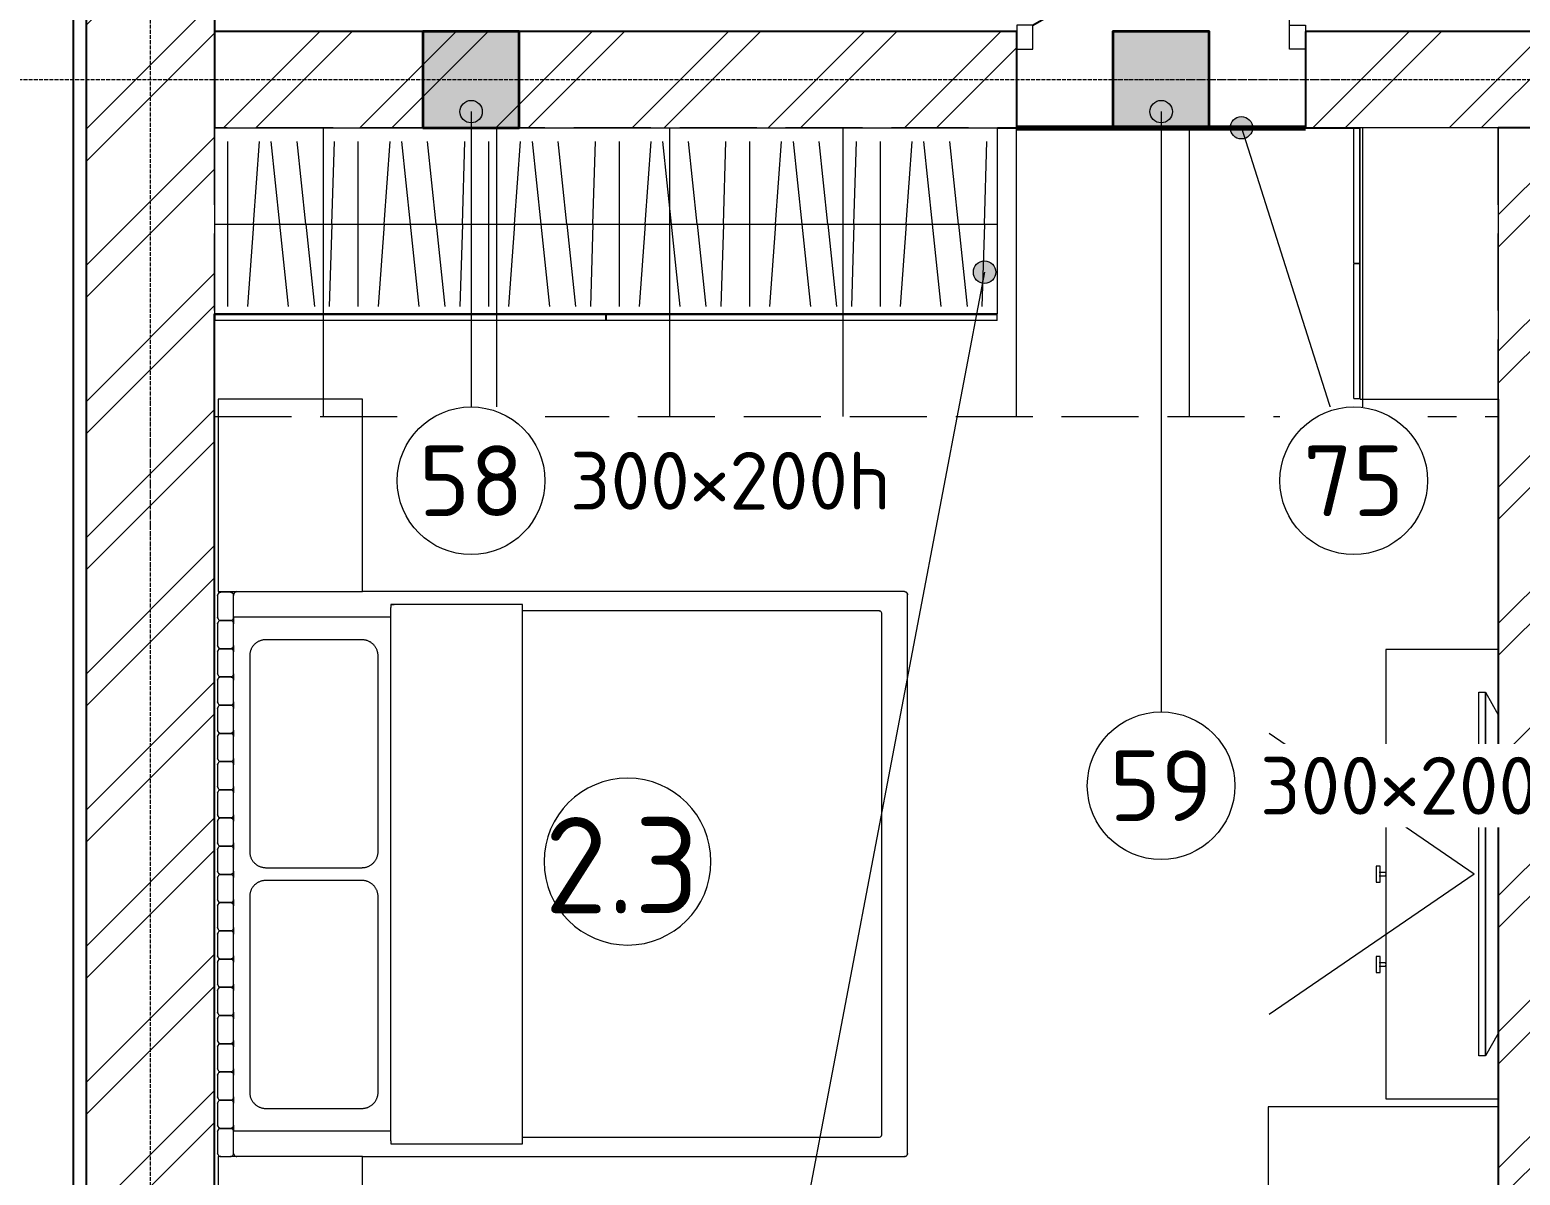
# Model space of a CAD drawing. Header units: millimetres. Extents: x -5016 to 63303, y -6019 to 98943.
# Drawn here: x -375 to 4269, y 42887 to 46455 of the extents above; entities that cross this region are included whole.
import ezdxf
from ezdxf.enums import TextEntityAlignment as Align

# ---------------------------------------------------------------- set-up
doc = ezdxf.new("R2010")
doc.units = ezdxf.units.MM
doc.linetypes.add('ОВ_ШТРИХ', pattern=[330, 240, -90])
doc.linetypes.add('Осевая 12-2-2', pattern=[16, 12, -2, 0, -2])
for name, color, linetype, lineweight in [('A-AREA-IDEN', 8, 'Continuous', 13), ('A-DETL-GENF', 9, 'Continuous', 13), ('A-DOOR', 8, 'Continuous', 13), ('A-WALL', 8, 'Continuous', 13), ('A-WALL-PATT', 8, 'Continuous', 13), ('I-FURN', 9, 'Continuous', 13), ('M-EQPM', 9, 'Continuous', 13), ('S-GRID', 8, 'Continuous', 13), ('АР_подложка', 8, 'Continuous', 13), ('ТЗ_АР', 5, 'Continuous', 35), ('ТЗ_АР_зоны', 5, 'Continuous', 13), ('ТЗ_АР_марки', 7, 'Continuous', 18)]:
    doc.layers.add(name, color=color, linetype=linetype, lineweight=lineweight)
doc.styles.add('GOST', font='isocpeur.ttf', dxfattribs={"width": 0.9})
doc.styles.add('GOST Common', font='GOST_Common.ttf', dxfattribs={"height": 300})
pattern_1 = [(45, (0, 0), (-212.132, 212.132), []), (45, (0, 100), (-212.132, 212.132), [])]

# ---------------------------------------------------------------- blocks, each defined once
blk = doc.blocks.new('INT 18 Шкаф - INT 18 Шкаф-1564907-Этаж 2 - Планировка')
at = {"layer": 'A-DETL-GENF'}
for p, q in [((-1179.3, 307), (-1179.3, -207)), ((-1098, 50), (-1079.2, 307)), ((-1043.7, 307), (-1016.7, 50)), ((-935.3, 50), (-962.3, 307)), ((-854, 50), (-846.1, 307)), ((-772.7, 307), (-772.7, -207)), ((-691.3, 50), (-672.5, 307)), ((-637, 307), (-610, 50)), ((-528.7, 50), (-555.7, 307)), ((-447.3, 50), (-439.5, 307)), ((-366, 307), (-366, -207)), ((-284.7, 50), (-265.8, 307)), ((-230.3, 307), (-203.3, 50)), ((-122, 50), (-149, 307)), ((-40.7, 50), (-32.8, 307)), ((40.7, 307), (40.7, -207)), ((122, 50), (140.8, 307)), ((176.3, 307), (203.3, 50)), ((284.7, 50), (257.7, 307)), ((366, 50), (373.9, 307)), ((447.3, 307), (447.3, -207)), ((528.7, 50), (547.5, 307)), ((583, 307), (610, 50)), ((691.3, 50), (664.3, 307)), ((772.7, 50), (780.5, 307)), ((854, 307), (854, -207)), ((935.3, 50), (954.2, 307)), ((989.7, 307), (1016.7, 50)), ((1098, 50), (1071, 307)), ((1179.3, 50), (1187.2, 307)), ((-1220, 50), (-813.3, 50)), ((-1098, 50), (-1116.8, -207)), ((-1016.7, 50), (-989.7, -207)), ((-935.3, 50), (-908.3, -207)), ((-854, 50), (-861.9, -207)), ((-813.3, 50), (-406.7, 50)), ((-691.3, 50), (-710.2, -207)), ((-610, 50), (-583, -207)), ((-528.7, 50), (-501.7, -207)), ((-447.3, 50), (-455.2, -207)), ((-406.7, 50), (0, 50)), ((-284.7, 50), (-303.5, -207)), ((-203.3, 50), (-176.3, -207)), ((-122, 50), (-95, -207)), ((-40.7, 50), (-48.5, -207)), ((0, 50), (406.7, 50)), ((122, 50), (103.2, -207)), ((203.3, 50), (230.3, -207)), ((284.7, 50), (311.7, -207)), ((366, 50), (358.1, -207)), ((406.7, 50), (813.3, 50)), ((528.7, 50), (509.8, -207)), ((610, 50), (637, -207)), ((691.3, 50), (718.3, -207)), ((772.7, 50), (764.8, -207)), ((813.3, 50), (1220, 50)), ((935.3, 50), (916.5, -207)), ((1016.7, 50), (1043.7, -207)), ((1098, 50), (1125, -207)), ((1179.3, 50), (1171.5, -207))]:
    blk.add_line(p, q, dxfattribs=at)
at = {"layer": 'I-FURN'}
for p, q in [((-1220, 350), (1220, 350)), ((-1220, 350), (-1220, -230)), ((1220, -230), (1220, 350)), ((1220, -230), (-1220, -230)), ((-1218.5, -232), (-0.8, -232)), ((-1218.5, -232), (-1218.5, -250)), ((-0.8, -250), (-0.8, -232)), ((0.8, -232), (1218.5, -232)), ((0.8, -232), (0.8, -250)), ((1218.5, -250), (1218.5, -232)), ((-0.8, -250), (-1218.5, -250)), ((1218.5, -250), (0.8, -250))]:
    blk.add_line(p, q, dxfattribs=at)
blk = doc.blocks.new('INT 18 Шкаф - INT 18 Шкаф-1564945-Этаж 2 - Планировка')
at = {"layer": 'I-FURN'}
for p, q in [((-422.5, 350), (422.5, 350)), ((-422.5, 350), (-422.5, -80)), ((422.5, -80), (422.5, 350)), ((422.5, -80), (-422.5, -80)), ((-421, -82), (-0.8, -82)), ((-421, -82), (-421, -100)), ((-0.8, -100), (-0.8, -82)), ((0.8, -82), (421, -82)), ((0.8, -82), (0.8, -100)), ((421, -100), (421, -82)), ((-0.8, -100), (-421, -100)), ((421, -100), (0.8, -100))]:
    blk.add_line(p, q, dxfattribs=at)
blk = doc.blocks.new('INT 19 Дверь межкомнатная одностворчатая - 900 х 2370 _800_ Глухое П-НАР-1569046-Этаж 2 - Планировка')
at = {"layer": 'A-DOOR', "lineweight": 25}
blk.add_line((-400, 170), (292.8, 570), dxfattribs=at)
at = {"layer": 'A-DOOR'}
for p, q in [((-400, 170), (-450, 170)), ((-450, 170), (-450, 95)), ((-400, 95), (-400, 170)), ((400, 95), (400, 170)), ((400, 170), (450, 170)), ((450, 170), (450, 95)), ((-450, 95), (-400, 95)), ((450, 95), (400, 95))]:
    blk.add_line(p, q, dxfattribs=at)
blk.add_arc((-400, 170), 800, 360, 30, dxfattribs=at)
blk = doc.blocks.new('INT 18 Шкаф-ящики - INT 18 Шкаф-ящики-V8-Этаж 2 - Планировка')
at = {"layer": 'I-FURN'}
for p, q in [((300, 350), (-300, 350)), ((-300, 350), (-300, -100)), ((300, -100), (300, 350)), ((-300, -100), (300, -100))]:
    blk.add_line(p, q, dxfattribs=at)
blk = doc.blocks.new('INT 18 Шкаф-ящики - INT 18 Шкаф-ящики-1564344-Этаж 2 - Планировка')
at = {"layer": 'I-FURN'}
for p, q in [((300, 100), (-300, 100)), ((-300, 100), (-300, -312)), ((300, -350), (300, 100)), ((-300, -342), (-300, -350)), ((-300, -350), (300, -350))]:
    blk.add_line(p, q, dxfattribs=at)
blk = doc.blocks.new('INT Мягкая стеновая панель - INT Мягкая стеновая панель-1565654-Этаж 2 - Планировка')
at = {"layer": 'I-FURN'}
for p, q in [((-879, 340), (-879, 310)), ((-801.1, 350), (-869, 350)), ((-791.1, 340), (-791.1, 310)), ((-791.1, 310), (-791.1, 340)), ((-713.2, 350), (-781.1, 350)), ((-703.2, 340), (-703.2, 310)), ((-703.2, 310), (-703.2, 340)), ((-625.3, 350), (-693.2, 350)), ((-615.3, 340), (-615.3, 310)), ((-615.3, 310), (-615.3, 340)), ((-537.4, 350), (-605.3, 350)), ((-527.4, 340), (-527.4, 310)), ((-527.4, 310), (-527.4, 340)), ((-449.5, 350), (-517.4, 350)), ((-439.5, 340), (-439.5, 310)), ((-439.5, 310), (-439.5, 340)), ((-361.6, 350), (-429.5, 350)), ((-351.6, 340), (-351.6, 310)), ((-351.6, 310), (-351.6, 340)), ((-273.7, 350), (-341.6, 350)), ((-263.7, 340), (-263.7, 310)), ((-263.7, 310), (-263.7, 340)), ((-185.8, 350), (-253.7, 350)), ((-175.8, 340), (-175.8, 310)), ((-175.8, 310), (-175.8, 340)), ((-97.9, 350), (-165.8, 350)), ((-87.9, 340), (-87.9, 310)), ((-87.9, 310), (-87.9, 340)), ((-10, 350), (-77.9, 350)), ((0, 340), (0, 310)), ((0, 310), (0, 340)), ((77.9, 350), (10, 350)), ((87.9, 340), (87.9, 310)), ((87.9, 310), (87.9, 340)), ((165.8, 350), (97.9, 350)), ((175.8, 340), (175.8, 310)), ((175.8, 310), (175.8, 340)), ((253.7, 350), (185.8, 350)), ((263.7, 340), (263.7, 310)), ((263.7, 310), (263.7, 340)), ((341.6, 350), (273.7, 350)), ((351.6, 340), (351.6, 310)), ((351.6, 310), (351.6, 340)), ((429.5, 350), (361.6, 350)), ((439.5, 340), (439.5, 310)), ((439.5, 310), (439.5, 340)), ((517.4, 350), (449.5, 350)), ((527.4, 340), (527.4, 310)), ((527.4, 310), (527.4, 340)), ((605.3, 350), (537.4, 350)), ((615.3, 340), (615.3, 310)), ((615.3, 310), (615.3, 340)), ((693.2, 350), (625.3, 350)), ((703.2, 340), (703.2, 310)), ((703.2, 310), (703.2, 340)), ((781.1, 350), (713.2, 350)), ((791.1, 310), (791.1, 340)), ((791.1, 340), (791.1, 310)), ((869, 350), (801.1, 350)), ((879, 310), (879, 340)), ((-869, 300), (-801.1, 300)), ((-781.1, 300), (-713.2, 300)), ((-693.2, 300), (-625.3, 300)), ((-605.3, 300), (-537.4, 300)), ((-517.4, 300), (-449.5, 300)), ((-429.5, 300), (-361.6, 300)), ((-341.6, 300), (-273.7, 300)), ((-253.7, 300), (-185.8, 300)), ((-165.8, 300), (-97.9, 300)), ((-77.9, 300), (-10, 300)), ((10, 300), (77.9, 300)), ((97.9, 300), (165.8, 300)), ((185.8, 300), (253.7, 300)), ((273.7, 300), (341.6, 300)), ((361.6, 300), (429.5, 300)), ((449.5, 300), (517.4, 300)), ((537.4, 300), (605.3, 300)), ((625.3, 300), (693.2, 300)), ((713.2, 300), (781.1, 300)), ((801.1, 300), (869, 300))]:
    blk.add_line(p, q, dxfattribs=at)
at = {"layer": 'I-FURN', "flags": 128}
for points in [[(-869, 350), (-871.6, 349.7), (-874, 348.7), (-876.1, 347.1), (-877.7, 345), (-878.7, 342.6), (-879, 340)], [(-879, 340), (-878.7, 342.6), (-877.7, 345)], [(-874, 348.7), (-871.6, 349.7), (-869, 350)], [(-791.1, 340), (-791.4, 342.6), (-792.4, 345), (-794, 347.1), (-796.1, 348.7), (-798.5, 349.7), (-801.1, 350)], [(-801.1, 350), (-798.5, 349.7), (-796.1, 348.7)], [(-792.4, 345), (-791.4, 342.6), (-791.1, 340)], [(-781.1, 350), (-783.7, 349.7), (-786.1, 348.7), (-788.2, 347.1), (-789.8, 345), (-790.8, 342.6), (-791.1, 340)], [(-791.1, 340), (-790.8, 342.6), (-789.8, 345)], [(-786.1, 348.7), (-783.7, 349.7), (-781.1, 350)], [(-703.2, 340), (-703.5, 342.6), (-704.5, 345), (-706.1, 347.1), (-708.2, 348.7), (-710.6, 349.7), (-713.2, 350)], [(-713.2, 350), (-710.6, 349.7), (-708.2, 348.7)], [(-704.5, 345), (-703.5, 342.6), (-703.2, 340)], [(-693.2, 350), (-695.8, 349.7), (-698.2, 348.7), (-700.3, 347.1), (-701.9, 345), (-702.9, 342.6), (-703.2, 340)], [(-703.2, 340), (-702.9, 342.6), (-701.9, 345)], [(-698.2, 348.7), (-695.8, 349.7), (-693.2, 350)], [(-615.3, 340), (-615.6, 342.6), (-616.6, 345), (-618.2, 347.1), (-620.3, 348.7), (-622.7, 349.7), (-625.3, 350)], [(-625.3, 350), (-622.7, 349.7), (-620.3, 348.7)], [(-616.6, 345), (-615.6, 342.6), (-615.3, 340)], [(-605.3, 350), (-607.9, 349.7), (-610.3, 348.7), (-612.4, 347.1), (-614, 345), (-615, 342.6), (-615.3, 340)], [(-615.3, 340), (-615, 342.6), (-614, 345)], [(-610.3, 348.7), (-607.9, 349.7), (-605.3, 350)], [(-527.4, 340), (-527.7, 342.6), (-528.7, 345), (-530.3, 347.1), (-532.4, 348.7), (-534.8, 349.7), (-537.4, 350)], [(-537.4, 350), (-534.8, 349.7), (-532.4, 348.7)], [(-528.7, 345), (-527.7, 342.6), (-527.4, 340)], [(-517.4, 350), (-520, 349.7), (-522.4, 348.7), (-524.5, 347.1), (-526.1, 345), (-527.1, 342.6), (-527.4, 340)], [(-527.4, 340), (-527.1, 342.6), (-526.1, 345)], [(-522.4, 348.7), (-520, 349.7), (-517.4, 350)], [(-439.5, 340), (-439.8, 342.6), (-440.8, 345), (-442.4, 347.1), (-444.5, 348.7), (-446.9, 349.7), (-449.5, 350)], [(-449.5, 350), (-446.9, 349.7), (-444.5, 348.7)], [(-440.8, 345), (-439.8, 342.6), (-439.5, 340)], [(-429.5, 350), (-432.1, 349.7), (-434.5, 348.7), (-436.6, 347.1), (-438.2, 345), (-439.2, 342.6), (-439.5, 340)], [(-439.5, 340), (-439.2, 342.6), (-438.2, 345)], [(-434.5, 348.7), (-432.1, 349.7), (-429.5, 350)], [(-351.6, 340), (-351.9, 342.6), (-352.9, 345), (-354.5, 347.1), (-356.6, 348.7), (-359, 349.7), (-361.6, 350)], [(-361.6, 350), (-359, 349.7), (-356.6, 348.7)], [(-352.9, 345), (-351.9, 342.6), (-351.6, 340)], [(-341.6, 350), (-344.2, 349.7), (-346.6, 348.7), (-348.7, 347.1), (-350.3, 345), (-351.3, 342.6), (-351.6, 340)], [(-351.6, 340), (-351.3, 342.6), (-350.3, 345)], [(-346.6, 348.7), (-344.2, 349.7), (-341.6, 350)], [(-263.7, 340), (-264, 342.6), (-265, 345), (-266.6, 347.1), (-268.7, 348.7), (-271.1, 349.7), (-273.7, 350)], [(-273.7, 350), (-271.1, 349.7), (-268.7, 348.7)], [(-265, 345), (-264, 342.6), (-263.7, 340)], [(-253.7, 350), (-256.3, 349.7), (-258.7, 348.7), (-260.8, 347.1), (-262.4, 345), (-263.4, 342.6), (-263.7, 340)], [(-263.7, 340), (-263.4, 342.6), (-262.4, 345)], [(-258.7, 348.7), (-256.3, 349.7), (-253.7, 350)], [(-175.8, 340), (-176.1, 342.6), (-177.1, 345), (-178.7, 347.1), (-180.8, 348.7), (-183.2, 349.7), (-185.8, 350)], [(-185.8, 350), (-183.2, 349.7), (-180.8, 348.7)], [(-177.1, 345), (-176.1, 342.6), (-175.8, 340)], [(-165.8, 350), (-168.4, 349.7), (-170.8, 348.7), (-172.9, 347.1), (-174.5, 345), (-175.5, 342.6), (-175.8, 340)], [(-175.8, 340), (-175.5, 342.6), (-174.5, 345)], [(-170.8, 348.7), (-168.4, 349.7), (-165.8, 350)], [(-87.9, 340), (-88.2, 342.6), (-89.2, 345), (-90.8, 347.1), (-92.9, 348.7), (-95.3, 349.7), (-97.9, 350)], [(-97.9, 350), (-95.3, 349.7), (-92.9, 348.7)], [(-89.2, 345), (-88.2, 342.6), (-87.9, 340)], [(-77.9, 350), (-80.5, 349.7), (-82.9, 348.7), (-85, 347.1), (-86.6, 345), (-87.6, 342.6), (-87.9, 340)], [(-87.9, 340), (-87.6, 342.6), (-86.6, 345)], [(-82.9, 348.7), (-80.5, 349.7), (-77.9, 350)], [(0, 340), (-0.3, 342.6), (-1.3, 345), (-2.9, 347.1), (-5, 348.7), (-7.4, 349.7), (-10, 350)], [(-10, 350), (-7.4, 349.7), (-5, 348.7)], [(-1.3, 345), (-0.3, 342.6), (0, 340)], [(10, 350), (7.4, 349.7), (5, 348.7), (2.9, 347.1), (1.3, 345), (0.3, 342.6), (0, 340)], [(0, 340), (0.3, 342.6), (1.3, 345)], [(5, 348.7), (7.4, 349.7), (10, 350)], [(87.9, 340), (87.6, 342.6), (86.6, 345), (85, 347.1), (82.9, 348.7), (80.5, 349.7), (77.9, 350)], [(77.9, 350), (80.5, 349.7), (82.9, 348.7)], [(86.6, 345), (87.6, 342.6), (87.9, 340)], [(97.9, 350), (95.3, 349.7), (92.9, 348.7), (90.8, 347.1), (89.2, 345), (88.2, 342.6), (87.9, 340)], [(87.9, 340), (88.2, 342.6), (89.2, 345)], [(92.9, 348.7), (95.3, 349.7), (97.9, 350)], [(175.8, 340), (175.5, 342.6), (174.5, 345), (172.9, 347.1), (170.8, 348.7), (168.4, 349.7), (165.8, 350)], [(165.8, 350), (168.4, 349.7), (170.8, 348.7)], [(174.5, 345), (175.5, 342.6), (175.8, 340)], [(185.8, 350), (183.2, 349.7), (180.8, 348.7), (178.7, 347.1), (177.1, 345), (176.1, 342.6), (175.8, 340)], [(175.8, 340), (176.1, 342.6), (177.1, 345)], [(180.8, 348.7), (183.2, 349.7), (185.8, 350)], [(263.7, 340), (263.4, 342.6), (262.4, 345), (260.8, 347.1), (258.7, 348.7), (256.3, 349.7), (253.7, 350)], [(253.7, 350), (256.3, 349.7), (258.7, 348.7)], [(262.4, 345), (263.4, 342.6), (263.7, 340)], [(273.7, 350), (271.1, 349.7), (268.7, 348.7), (266.6, 347.1), (265, 345), (264, 342.6), (263.7, 340)], [(263.7, 340), (264, 342.6), (265, 345)], [(268.7, 348.7), (271.1, 349.7), (273.7, 350)], [(351.6, 340), (351.3, 342.6), (350.3, 345), (348.7, 347.1), (346.6, 348.7), (344.2, 349.7), (341.6, 350)], [(341.6, 350), (344.2, 349.7), (346.6, 348.7)], [(350.3, 345), (351.3, 342.6), (351.6, 340)], [(361.6, 350), (359, 349.7), (356.6, 348.7), (354.5, 347.1), (352.9, 345), (351.9, 342.6), (351.6, 340)], [(351.6, 340), (351.9, 342.6), (352.9, 345)], [(356.6, 348.7), (359, 349.7), (361.6, 350)], [(439.5, 340), (439.2, 342.6), (438.2, 345), (436.6, 347.1), (434.5, 348.7), (432.1, 349.7), (429.5, 350)], [(429.5, 350), (432.1, 349.7), (434.5, 348.7)], [(438.2, 345), (439.2, 342.6), (439.5, 340)], [(449.5, 350), (446.9, 349.7), (444.5, 348.7), (442.4, 347.1), (440.8, 345), (439.8, 342.6), (439.5, 340)], [(439.5, 340), (439.8, 342.6), (440.8, 345)], [(444.5, 348.7), (446.9, 349.7), (449.5, 350)], [(527.4, 340), (527.1, 342.6), (526.1, 345), (524.5, 347.1), (522.4, 348.7), (520, 349.7), (517.4, 350)], [(517.4, 350), (520, 349.7), (522.4, 348.7)], [(526.1, 345), (527.1, 342.6), (527.4, 340)], [(537.4, 350), (534.8, 349.7), (532.4, 348.7), (530.3, 347.1), (528.7, 345), (527.7, 342.6), (527.4, 340)], [(527.4, 340), (527.7, 342.6), (528.7, 345)], [(532.4, 348.7), (534.8, 349.7), (537.4, 350)], [(615.3, 340), (615, 342.6), (614, 345), (612.4, 347.1), (610.3, 348.7), (607.9, 349.7), (605.3, 350)], [(605.3, 350), (607.9, 349.7), (610.3, 348.7)], [(614, 345), (615, 342.6), (615.3, 340)], [(625.3, 350), (622.7, 349.7), (620.3, 348.7), (618.2, 347.1), (616.6, 345), (615.6, 342.6), (615.3, 340)], [(615.3, 340), (615.6, 342.6), (616.6, 345)], [(620.3, 348.7), (622.7, 349.7), (625.3, 350)], [(703.2, 340), (702.9, 342.6), (701.9, 345), (700.3, 347.1), (698.2, 348.7), (695.8, 349.7), (693.2, 350)], [(693.2, 350), (695.8, 349.7), (698.2, 348.7)], [(701.9, 345), (702.9, 342.6), (703.2, 340)], [(713.2, 350), (710.6, 349.7), (708.2, 348.7), (706.1, 347.1), (704.5, 345), (703.5, 342.6), (703.2, 340)], [(703.2, 340), (703.5, 342.6), (704.5, 345)], [(708.2, 348.7), (710.6, 349.7), (713.2, 350)], [(791.1, 340), (790.8, 342.6), (789.8, 345), (788.2, 347.1), (786.1, 348.7), (783.7, 349.7), (781.1, 350)], [(781.1, 350), (783.7, 349.7), (786.1, 348.7)], [(789.8, 345), (790.8, 342.6), (791.1, 340)], [(801.1, 350), (798.5, 349.7), (796.1, 348.7), (794, 347.1), (792.4, 345), (791.4, 342.6), (791.1, 340)], [(791.1, 340), (791.4, 342.6), (792.4, 345)], [(796.1, 348.7), (798.5, 349.7), (801.1, 350)], [(879, 340), (878.7, 342.6), (877.7, 345), (876.1, 347.1), (874, 348.7), (871.6, 349.7), (869, 350)], [(869, 350), (871.6, 349.7), (874, 348.7)], [(877.7, 345), (878.7, 342.6), (879, 340)], [(-879, 310), (-878.7, 307.4), (-877.7, 305), (-876.1, 302.9), (-874, 301.3), (-871.6, 300.3), (-869, 300)], [(-877.7, 305), (-878.7, 307.4), (-879, 310)], [(-869, 300), (-871.6, 300.3), (-874, 301.3)], [(-801.1, 300), (-798.5, 300.3), (-796.1, 301.3), (-794, 302.9), (-792.4, 305), (-791.4, 307.4), (-791.1, 310)], [(-796.1, 301.3), (-798.5, 300.3), (-801.1, 300)], [(-791.1, 310), (-791.4, 307.4), (-792.4, 305)], [(-791.1, 310), (-790.8, 307.4), (-789.8, 305), (-788.2, 302.9), (-786.1, 301.3), (-783.7, 300.3), (-781.1, 300)], [(-789.8, 305), (-790.8, 307.4), (-791.1, 310)], [(-781.1, 300), (-783.7, 300.3), (-786.1, 301.3)], [(-713.2, 300), (-710.6, 300.3), (-708.2, 301.3), (-706.1, 302.9), (-704.5, 305), (-703.5, 307.4), (-703.2, 310)], [(-708.2, 301.3), (-710.6, 300.3), (-713.2, 300)], [(-703.2, 310), (-703.5, 307.4), (-704.5, 305)], [(-703.2, 310), (-702.9, 307.4), (-701.9, 305), (-700.3, 302.9), (-698.2, 301.3), (-695.8, 300.3), (-693.2, 300)], [(-701.9, 305), (-702.9, 307.4), (-703.2, 310)], [(-693.2, 300), (-695.8, 300.3), (-698.2, 301.3)], [(-625.3, 300), (-622.7, 300.3), (-620.3, 301.3), (-618.2, 302.9), (-616.6, 305), (-615.6, 307.4), (-615.3, 310)], [(-620.3, 301.3), (-622.7, 300.3), (-625.3, 300)], [(-615.3, 310), (-615.6, 307.4), (-616.6, 305)], [(-615.3, 310), (-615, 307.4), (-614, 305), (-612.4, 302.9), (-610.3, 301.3), (-607.9, 300.3), (-605.3, 300)], [(-614, 305), (-615, 307.4), (-615.3, 310)], [(-605.3, 300), (-607.9, 300.3), (-610.3, 301.3)], [(-537.4, 300), (-534.8, 300.3), (-532.4, 301.3), (-530.3, 302.9), (-528.7, 305), (-527.7, 307.4), (-527.4, 310)], [(-532.4, 301.3), (-534.8, 300.3), (-537.4, 300)], [(-527.4, 310), (-527.7, 307.4), (-528.7, 305)], [(-527.4, 310), (-527.1, 307.4), (-526.1, 305), (-524.5, 302.9), (-522.4, 301.3), (-520, 300.3), (-517.4, 300)], [(-526.1, 305), (-527.1, 307.4), (-527.4, 310)], [(-517.4, 300), (-520, 300.3), (-522.4, 301.3)], [(-449.5, 300), (-446.9, 300.3), (-444.5, 301.3), (-442.4, 302.9), (-440.8, 305), (-439.8, 307.4), (-439.5, 310)], [(-444.5, 301.3), (-446.9, 300.3), (-449.5, 300)], [(-439.5, 310), (-439.8, 307.4), (-440.8, 305)], [(-439.5, 310), (-439.2, 307.4), (-438.2, 305), (-436.6, 302.9), (-434.5, 301.3), (-432.1, 300.3), (-429.5, 300)], [(-438.2, 305), (-439.2, 307.4), (-439.5, 310)], [(-429.5, 300), (-432.1, 300.3), (-434.5, 301.3)], [(-361.6, 300), (-359, 300.3), (-356.6, 301.3), (-354.5, 302.9), (-352.9, 305), (-351.9, 307.4), (-351.6, 310)], [(-356.6, 301.3), (-359, 300.3), (-361.6, 300)], [(-351.6, 310), (-351.9, 307.4), (-352.9, 305)], [(-351.6, 310), (-351.3, 307.4), (-350.3, 305), (-348.7, 302.9), (-346.6, 301.3), (-344.2, 300.3), (-341.6, 300)], [(-350.3, 305), (-351.3, 307.4), (-351.6, 310)], [(-341.6, 300), (-344.2, 300.3), (-346.6, 301.3)], [(-273.7, 300), (-271.1, 300.3), (-268.7, 301.3), (-266.6, 302.9), (-265, 305), (-264, 307.4), (-263.7, 310)], [(-268.7, 301.3), (-271.1, 300.3), (-273.7, 300)], [(-263.7, 310), (-264, 307.4), (-265, 305)], [(-263.7, 310), (-263.4, 307.4), (-262.4, 305), (-260.8, 302.9), (-258.7, 301.3), (-256.3, 300.3), (-253.7, 300)], [(-262.4, 305), (-263.4, 307.4), (-263.7, 310)], [(-253.7, 300), (-256.3, 300.3), (-258.7, 301.3)], [(-185.8, 300), (-183.2, 300.3), (-180.8, 301.3), (-178.7, 302.9), (-177.1, 305), (-176.1, 307.4), (-175.8, 310)], [(-180.8, 301.3), (-183.2, 300.3), (-185.8, 300)], [(-175.8, 310), (-176.1, 307.4), (-177.1, 305)], [(-175.8, 310), (-175.5, 307.4), (-174.5, 305), (-172.9, 302.9), (-170.8, 301.3), (-168.4, 300.3), (-165.8, 300)], [(-174.5, 305), (-175.5, 307.4), (-175.8, 310)], [(-165.8, 300), (-168.4, 300.3), (-170.8, 301.3)], [(-97.9, 300), (-95.3, 300.3), (-92.9, 301.3), (-90.8, 302.9), (-89.2, 305), (-88.2, 307.4), (-87.9, 310)], [(-92.9, 301.3), (-95.3, 300.3), (-97.9, 300)], [(-87.9, 310), (-88.2, 307.4), (-89.2, 305)], [(-87.9, 310), (-87.6, 307.4), (-86.6, 305), (-85, 302.9), (-82.9, 301.3), (-80.5, 300.3), (-77.9, 300)], [(-86.6, 305), (-87.6, 307.4), (-87.9, 310)], [(-77.9, 300), (-80.5, 300.3), (-82.9, 301.3)], [(-10, 300), (-7.4, 300.3), (-5, 301.3), (-2.9, 302.9), (-1.3, 305), (-0.3, 307.4), (0, 310)], [(-5, 301.3), (-7.4, 300.3), (-10, 300)], [(0, 310), (-0.3, 307.4), (-1.3, 305)], [(0, 310), (0.3, 307.4), (1.3, 305), (2.9, 302.9), (5, 301.3), (7.4, 300.3), (10, 300)], [(1.3, 305), (0.3, 307.4), (0, 310)], [(10, 300), (7.4, 300.3), (5, 301.3)], [(77.9, 300), (80.5, 300.3), (82.9, 301.3), (85, 302.9), (86.6, 305), (87.6, 307.4), (87.9, 310)], [(82.9, 301.3), (80.5, 300.3), (77.9, 300)], [(87.9, 310), (87.6, 307.4), (86.6, 305)], [(87.9, 310), (88.2, 307.4), (89.2, 305), (90.8, 302.9), (92.9, 301.3), (95.3, 300.3), (97.9, 300)], [(89.2, 305), (88.2, 307.4), (87.9, 310)], [(97.9, 300), (95.3, 300.3), (92.9, 301.3)], [(165.8, 300), (168.4, 300.3), (170.8, 301.3), (172.9, 302.9), (174.5, 305), (175.5, 307.4), (175.8, 310)], [(170.8, 301.3), (168.4, 300.3), (165.8, 300)], [(175.8, 310), (175.5, 307.4), (174.5, 305)], [(175.8, 310), (176.1, 307.4), (177.1, 305), (178.7, 302.9), (180.8, 301.3), (183.2, 300.3), (185.8, 300)], [(177.1, 305), (176.1, 307.4), (175.8, 310)], [(185.8, 300), (183.2, 300.3), (180.8, 301.3)], [(253.7, 300), (256.3, 300.3), (258.7, 301.3), (260.8, 302.9), (262.4, 305), (263.4, 307.4), (263.7, 310)], [(258.7, 301.3), (256.3, 300.3), (253.7, 300)], [(263.7, 310), (263.4, 307.4), (262.4, 305)], [(263.7, 310), (264, 307.4), (265, 305), (266.6, 302.9), (268.7, 301.3), (271.1, 300.3), (273.7, 300)], [(265, 305), (264, 307.4), (263.7, 310)], [(273.7, 300), (271.1, 300.3), (268.7, 301.3)], [(341.6, 300), (344.2, 300.3), (346.6, 301.3), (348.7, 302.9), (350.3, 305), (351.3, 307.4), (351.6, 310)], [(346.6, 301.3), (344.2, 300.3), (341.6, 300)], [(351.6, 310), (351.3, 307.4), (350.3, 305)], [(351.6, 310), (351.9, 307.4), (352.9, 305), (354.5, 302.9), (356.6, 301.3), (359, 300.3), (361.6, 300)], [(352.9, 305), (351.9, 307.4), (351.6, 310)], [(361.6, 300), (359, 300.3), (356.6, 301.3)], [(429.5, 300), (432.1, 300.3), (434.5, 301.3), (436.6, 302.9), (438.2, 305), (439.2, 307.4), (439.5, 310)], [(434.5, 301.3), (432.1, 300.3), (429.5, 300)], [(439.5, 310), (439.2, 307.4), (438.2, 305)], [(439.5, 310), (439.8, 307.4), (440.8, 305), (442.4, 302.9), (444.5, 301.3), (446.9, 300.3), (449.5, 300)], [(440.8, 305), (439.8, 307.4), (439.5, 310)], [(449.5, 300), (446.9, 300.3), (444.5, 301.3)], [(517.4, 300), (520, 300.3), (522.4, 301.3), (524.5, 302.9), (526.1, 305), (527.1, 307.4), (527.4, 310)], [(522.4, 301.3), (520, 300.3), (517.4, 300)], [(527.4, 310), (527.1, 307.4), (526.1, 305)], [(527.4, 310), (527.7, 307.4), (528.7, 305), (530.3, 302.9), (532.4, 301.3), (534.8, 300.3), (537.4, 300)], [(528.7, 305), (527.7, 307.4), (527.4, 310)], [(537.4, 300), (534.8, 300.3), (532.4, 301.3)], [(605.3, 300), (607.9, 300.3), (610.3, 301.3), (612.4, 302.9), (614, 305), (615, 307.4), (615.3, 310)], [(610.3, 301.3), (607.9, 300.3), (605.3, 300)], [(615.3, 310), (615, 307.4), (614, 305)], [(615.3, 310), (615.6, 307.4), (616.6, 305), (618.2, 302.9), (620.3, 301.3), (622.7, 300.3), (625.3, 300)], [(616.6, 305), (615.6, 307.4), (615.3, 310)], [(625.3, 300), (622.7, 300.3), (620.3, 301.3)], [(693.2, 300), (695.8, 300.3), (698.2, 301.3), (700.3, 302.9), (701.9, 305), (702.9, 307.4), (703.2, 310)], [(698.2, 301.3), (695.8, 300.3), (693.2, 300)], [(703.2, 310), (702.9, 307.4), (701.9, 305)], [(703.2, 310), (703.5, 307.4), (704.5, 305), (706.1, 302.9), (708.2, 301.3), (710.6, 300.3), (713.2, 300)], [(704.5, 305), (703.5, 307.4), (703.2, 310)], [(713.2, 300), (710.6, 300.3), (708.2, 301.3)], [(781.1, 300), (783.7, 300.3), (786.1, 301.3), (788.2, 302.9), (789.8, 305), (790.8, 307.4), (791.1, 310)], [(786.1, 301.3), (783.7, 300.3), (781.1, 300)], [(791.1, 310), (790.8, 307.4), (789.8, 305)], [(791.1, 310), (791.4, 307.4), (792.4, 305), (794, 302.9), (796.1, 301.3), (798.5, 300.3), (801.1, 300)], [(792.4, 305), (791.4, 307.4), (791.1, 310)], [(801.1, 300), (798.5, 300.3), (796.1, 301.3)], [(869, 300), (871.6, 300.3), (874, 301.3), (876.1, 302.9), (877.7, 305), (878.7, 307.4), (879, 310)], [(874, 301.3), (871.6, 300.3), (869, 300)], [(879, 310), (878.7, 307.4), (877.7, 305)]]:
    blk.add_lwpolyline(points, dxfattribs=at)
blk = doc.blocks.new('INT 15 Тумба - INT 15 Тумба-1565744-Этаж 2 - Планировка')
at = {"layer": 'I-FURN'}
for p, q in [((-700, 200), (-700, -150)), ((700, -150), (700, 200)), ((-700, -150), (700, -150)), ((-256.7, -168), (-306.7, -168)), ((-306.7, -168), (-306.7, -180)), ((-306.7, -180), (-256.7, -180)), ((-286.7, -150), (-286.7, -171)), ((-284.2, -150), (-286.7, -150)), ((-286.5, -150), (-286.7, -150)), ((-276.7, -150), (-279.2, -150)), ((-276.7, -150), (-276.8, -150)), ((-276.7, -171), (-276.7, -150)), ((-256.7, -180), (-256.7, -168)), ((25, -168), (-25, -168)), ((-25, -168), (-25, -180)), ((-25, -180), (25, -180)), ((-5, -150), (-5, -171)), ((-2.5, -150), (-5, -150)), ((-4.8, -150), (-5, -150)), ((5, -150), (2.5, -150)), ((5, -150), (4.8, -150)), ((5, -171), (5, -150)), ((25, -180), (25, -168)), ((306.7, -168), (256.7, -168)), ((256.7, -168), (256.7, -180)), ((256.7, -180), (306.7, -180)), ((276.7, -150), (276.7, -171)), ((279.2, -150), (276.7, -150)), ((276.8, -150), (276.7, -150)), ((286.7, -150), (284.2, -150)), ((286.7, -150), (286.5, -150)), ((286.7, -171), (286.7, -150)), ((306.7, -180), (306.7, -168))]:
    blk.add_line(p, q, dxfattribs=at)
blk = doc.blocks.new('ТВ - Плоский экран1 - ТВ 60_ 3-1356783-Этаж 2 - Планировка')
at = {"layer": 'M-EQPM'}
for p, q in [((-570.5, 18.5), (-500.5, 58.5)), ((492.6, 58.5), (562.6, 18.5)), ((-570.5, -1.5), (-570.5, 18.5)), ((-570.5, 18.5), (562.6, 18.5)), ((562.6, 18.5), (-570.5, 18.5)), ((562.6, 18.5), (562.6, -1.5)), ((562.6, -1.5), (-570.5, -1.5)), ((-3.9, -16.5), (-441.8, -655.4)), ((-3.9, -16.5), (433.9, -655.4))]:
    blk.add_line(p, q, dxfattribs=at)
blk = doc.blocks.new('INT 18 Шкаф-ящики - INT 18 Шкаф-ящики-1566019-Этаж 2 - Планировка')
at = {"layer": 'I-FURN'}
for p, q in [((-754.8, 350), (-754.8, -366.7)), ((754.8, -366.7), (754.8, 350)), ((-754.8, -366.7), (754.8, -366.7))]:
    blk.add_line(p, q, dxfattribs=at)
blk = doc.blocks.new('INT Марка помещения - Номер помещения _ Площадь _ Имя-1615504-Этаж 2 - Планировка')
at = {"layer": 'A-AREA-IDEN'}
for start, end in [(360, 180), (180, 360)]:
    blk.add_arc((0, 0), 2.6, start, end, dxfattribs=at)
blk = doc.blocks.new('АР_plan2')
at = {"layer": 'A-WALL-PATT', "lineweight": 9}
h = blk.add_hatch(dxfattribs=at)
h.set_pattern_fill('FP_1', color=256, style=0, pattern_type=2)
h.set_pattern_definition(pattern_1)
h.paths.add_polyline_path([(1968.2, 5572.6), (2368.2, 5572.6), (2368.2, 11372.6), (1968.2, 11372.6), (1968.2, 7492.1)])
h.paths.add_polyline_path([(2368.2, 12372.6), (2368.2, 17022.6), (1968.2, 17022.6), (1968.2, 12372.6), (2210.7, 12372.6)])
h.paths.add_polyline_path([(2368.2, 18022.6), (2368.2, 18272.6), (1968.2, 18272.6), (1968.2, 18022.6), (2210.7, 18022.6)])
h = blk.add_hatch(dxfattribs=at)
h.set_pattern_fill('FP_1', color=256, style=0, pattern_type=2)
h.set_pattern_definition(pattern_1)
h.paths.add_polyline_path([(14568.2, 10822.6), (14568.2, 11122.6), (12070.2, 11122.6), (12070.2, 10822.6), (14485.7, 10822.6)])
h.paths.add_polyline_path([(10875.4, 10822.6), (11170.2, 10822.6), (11170.2, 11122.6), (8918.2, 11122.6), (8918.2, 10822.6), (10568.2, 10822.6)])
h.paths.add_polyline_path([(8018.2, 10822.6), (8018.2, 11122.6), (5768.2, 11122.6), (5768.2, 10822.6), (7987.2, 10822.6)])
h.paths.add_polyline_path([(4808.2, 10822.6), (4868.2, 10822.6), (4868.2, 11122.6), (2368.2, 11122.6), (2368.2, 10822.6), (3654.8, 10822.6)])
h = blk.add_hatch(dxfattribs=at)
h.set_pattern_fill('FP_1', color=256, style=0, pattern_type=2)
h.set_pattern_definition(pattern_1)
h.paths.add_polyline_path([(6368.2, 5972.6), (6568.2, 5972.6), (6568.2, 10822.6), (6368.2, 10822.6), (6368.2, 6431.3)])
at = {"layer": 'A-WALL', "lineweight": 25}
for p, q in [((1928.2, 11412.6), (1928.2, 5532.6)), ((1968.2, 11372.6), (1968.2, 5572.6)), ((2368.2, 11372.6), (2368.2, 10822.6)), ((4868.2, 11122.6), (2368.2, 11122.6)), ((4868.2, 10822.6), (4868.2, 11122.6)), ((8018.2, 11122.6), (5768.2, 11122.6)), ((5768.2, 11122.6), (5768.2, 10822.6)), ((4808.2, 10822.6), (4868.2, 10822.6)), ((5768.2, 10822.6), (5938.2, 10822.6)), ((8018.2, 10822.6), (6368.2, 10822.6)), ((2368.2, 6884.8), (2368.2, 10242.6)), ((6368.2, 9977.6), (6368.2, 5972.6))]:
    blk.add_line(p, q, dxfattribs=at)
at = {"layer": 'I-FURN'}
for p, q in [((2428.2, 9367.6), (2428.2, 9365.6)), ((4518.2, 9377.6), (2830.2, 9377.6)), ((2928.2, 9337.6), (2918.2, 9337.6)), ((2918.2, 9337.6), (2918.2, 9328.6)), ((2918.2, 9337.6), (2928.2, 9337.6)), ((3328.2, 9337.6), (2928.2, 9337.6)), ((3328.2, 9328.6), (3328.2, 9337.6)), ((4528.2, 7627.6), (4528.2, 9367.6)), ((2918.4, 9297.6), (2428.2, 9297.6)), ((2428.2, 9297.6), (2428.2, 9288.6)), ((2428.2, 9288.6), (2428.2, 9277.7)), ((2918.2, 7666.6), (2918.2, 9328.6)), ((3328.2, 7666.6), (3328.2, 9328.6)), ((4438.2, 9317.6), (3328.2, 9317.6)), ((4448.2, 7687.6), (4448.2, 9307.6)), ((2428.2, 9209.8), (2428.2, 9189.8)), ((2828.2, 9227.6), (2528.2, 9227.6)), ((2478.2, 9177.6), (2478.2, 8567.6)), ((2878.2, 8567.6), (2878.2, 9177.6)), ((2428.2, 9121.9), (2428.2, 9101.9)), ((2428.2, 9034), (2428.2, 9014)), ((2428.2, 8946.1), (2428.2, 8926.1)), ((2428.2, 8858.2), (2428.2, 8838.2)), ((2428.2, 8770.3), (2428.2, 8750.3)), ((2428.2, 8682.4), (2428.2, 8662.4)), ((2428.2, 8594.5), (2428.2, 8574.5)), ((2428.2, 8506.6), (2428.2, 8486.6)), ((2528.2, 8517.6), (2828.2, 8517.6)), ((2828.2, 8477.6), (2528.2, 8477.6)), ((2428.2, 8418.7), (2428.2, 8398.7)), ((2478.2, 8427.6), (2478.2, 7817.6)), ((2878.2, 7817.6), (2878.2, 8427.6)), ((2428.2, 8330.8), (2428.2, 8310.8)), ((2428.2, 8242.9), (2428.2, 8222.9)), ((2428.2, 8155), (2428.2, 8135)), ((2428.2, 8067.1), (2428.2, 8047.1)), ((2428.2, 7979.2), (2428.2, 7959.2)), ((2428.2, 7891.3), (2428.2, 7871.3)), ((2428.2, 7803.4), (2428.2, 7783.4)), ((2528.2, 7767.6), (2828.2, 7767.6)), ((2428.2, 7715.5), (2428.2, 7706.6)), ((2428.2, 7706.6), (2428.2, 7697.6)), ((2428.2, 7697.6), (2428.2, 7695.5)), ((2428.2, 7697.6), (2918.2, 7697.6)), ((2918.2, 7666.6), (2918.2, 7657.6)), ((3328.2, 7677.6), (4438.2, 7677.6)), ((3328.2, 7657.6), (3328.2, 7666.6)), ((2830.2, 7617.6), (4518.2, 7617.6)), ((2918.2, 7657.6), (2928.2, 7657.6)), ((2918.2, 7657.6), (2928.2, 7657.6)), ((2928.2, 7657.6), (3328.2, 7657.6))]:
    blk.add_line(p, q, dxfattribs=at)
at = {"layer": 'I-FURN', "flags": 128}
for points in [[(2438.2, 9377.6), (2435.6, 9377.3), (2433.2, 9376.3), (2431.1, 9374.7), (2429.5, 9372.6), (2428.5, 9370.2), (2428.2, 9367.6)], [(2428.2, 9367.6), (2428.5, 9370.2), (2429.5, 9372.6)], [(2433.2, 9376.3), (2435.6, 9377.3), (2438.2, 9377.6)], [(4528.2, 9367.6), (4527.9, 9370.2), (4526.9, 9372.6), (4525.3, 9374.7), (4523.2, 9376.3), (4520.8, 9377.3), (4518.2, 9377.6)], [(4518.2, 9377.6), (4520.8, 9377.3), (4523.2, 9376.3)], [(4526.9, 9372.6), (4527.9, 9370.2), (4528.2, 9367.6)], [(4448.2, 9307.6), (4447.9, 9310.2), (4446.9, 9312.6), (4445.3, 9314.7), (4443.2, 9316.3), (4440.8, 9317.3), (4438.2, 9317.6)], [(2528.2, 9227.6), (2526.2, 9227.6), (2524.2, 9227.5), (2522.2, 9227.3), (2520.2, 9227), (2518.3, 9226.6), (2516.3, 9226.2), (2514.4, 9225.7), (2512.5, 9225.1), (2510.6, 9224.4), (2508.7, 9223.7), (2506.9, 9222.9), (2505.1, 9222), (2503.3, 9221), (2501.6, 9220), (2500, 9218.9), (2498.3, 9217.7), (2496.8, 9216.5), (2495.2, 9215.2), (2493.7, 9213.9), (2492.3, 9212.5), (2491, 9211), (2489.7, 9209.5), (2488.4, 9207.9), (2487.2, 9206.3), (2486.1, 9204.7), (2485.1, 9203), (2484.1, 9201.2), (2483.2, 9199.4), (2482.4, 9197.6), (2481.6, 9195.8), (2480.9, 9193.9), (2480.3, 9192), (2479.8, 9190.1), (2479.3, 9188.1), (2478.9, 9186.1), (2478.6, 9184.2), (2478.4, 9182.2), (2478.3, 9180.2), (2478.2, 9178.2), (2478.2, 9177.6)], [(2878.2, 9177.6), (2878.2, 9179.6), (2878, 9181.6), (2877.8, 9183.6), (2877.6, 9185.6), (2877.2, 9187.6), (2876.8, 9189.5), (2876.2, 9191.5), (2875.7, 9193.4), (2875, 9195.3), (2874.2, 9197.1), (2873.4, 9198.9), (2872.5, 9200.7), (2871.6, 9202.5), (2870.6, 9204.2), (2869.5, 9205.9), (2868.3, 9207.5), (2867.1, 9209.1), (2865.8, 9210.6), (2864.4, 9212.1), (2863, 9213.5), (2861.6, 9214.9), (2860.1, 9216.2), (2858.5, 9217.4), (2856.9, 9218.6), (2855.2, 9219.7), (2853.5, 9220.8), (2851.8, 9221.7), (2850, 9222.6), (2848.2, 9223.5), (2846.3, 9224.2), (2844.4, 9224.9), (2842.5, 9225.5), (2840.6, 9226.1), (2838.7, 9226.5), (2836.7, 9226.9), (2834.7, 9227.2), (2832.7, 9227.4), (2830.7, 9227.6), (2828.7, 9227.6), (2828.2, 9227.6)], [(2478.2, 8567.6), (2478.2, 8565.6), (2478.4, 8563.6), (2478.6, 8561.7), (2478.8, 8559.7), (2479.2, 8557.7), (2479.6, 8555.8), (2480.1, 8553.8), (2480.7, 8551.9), (2481.4, 8550), (2482.1, 8548.2), (2483, 8546.3), (2483.8, 8544.6), (2484.8, 8542.8), (2485.8, 8541.1), (2486.9, 8539.4), (2488.1, 8537.8), (2489.3, 8536.2), (2490.6, 8534.7), (2492, 8533.2), (2493.4, 8531.8), (2494.8, 8530.4), (2496.3, 8529.1), (2497.9, 8527.9), (2499.5, 8526.7), (2501.2, 8525.6), (2502.9, 8524.5), (2504.6, 8523.5), (2506.4, 8522.6), (2508.2, 8521.8), (2510.1, 8521), (2512, 8520.4), (2513.9, 8519.7), (2515.8, 8519.2), (2517.7, 8518.8), (2519.7, 8518.4), (2521.7, 8518.1), (2523.7, 8517.8), (2525.7, 8517.7), (2527.7, 8517.6), (2528.2, 8517.6)], [(2828.2, 8517.6), (2830.2, 8517.7), (2832.2, 8517.8), (2834.2, 8518), (2836.2, 8518.3), (2838.1, 8518.6), (2840.1, 8519.1), (2842, 8519.6), (2843.9, 8520.2), (2845.8, 8520.8), (2847.7, 8521.6), (2849.5, 8522.4), (2851.3, 8523.3), (2853, 8524.3), (2854.8, 8525.3), (2856.4, 8526.4), (2858.1, 8527.5), (2859.6, 8528.8), (2861.2, 8530.1), (2862.6, 8531.4), (2864.1, 8532.8), (2865.4, 8534.3), (2866.7, 8535.8), (2868, 8537.4), (2869.2, 8539), (2870.3, 8540.6), (2871.3, 8542.3), (2872.3, 8544.1), (2873.2, 8545.9), (2874, 8547.7), (2874.8, 8549.5), (2875.5, 8551.4), (2876.1, 8553.3), (2876.6, 8555.2), (2877.1, 8557.2), (2877.5, 8559.1), (2877.8, 8561.1), (2878, 8563.1), (2878.1, 8565.1), (2878.2, 8567.1), (2878.2, 8567.6)], [(2528.2, 8477.6), (2526.2, 8477.6), (2524.2, 8477.5), (2522.2, 8477.3), (2520.2, 8477), (2518.3, 8476.6), (2516.3, 8476.2), (2514.4, 8475.7), (2512.5, 8475.1), (2510.6, 8474.4), (2508.7, 8473.7), (2506.9, 8472.9), (2505.1, 8472), (2503.3, 8471), (2501.6, 8470), (2500, 8468.9), (2498.3, 8467.7), (2496.8, 8466.5), (2495.2, 8465.2), (2493.7, 8463.9), (2492.3, 8462.5), (2491, 8461), (2489.7, 8459.5), (2488.4, 8457.9), (2487.2, 8456.3), (2486.1, 8454.7), (2485.1, 8453), (2484.1, 8451.2), (2483.2, 8449.4), (2482.4, 8447.6), (2481.6, 8445.8), (2480.9, 8443.9), (2480.3, 8442), (2479.8, 8440.1), (2479.3, 8438.1), (2478.9, 8436.1), (2478.6, 8434.2), (2478.4, 8432.2), (2478.3, 8430.2), (2478.2, 8428.2), (2478.2, 8427.6)], [(2878.2, 8427.6), (2878.2, 8429.6), (2878, 8431.6), (2877.8, 8433.6), (2877.6, 8435.6), (2877.2, 8437.6), (2876.8, 8439.5), (2876.2, 8441.5), (2875.7, 8443.4), (2875, 8445.3), (2874.2, 8447.1), (2873.4, 8448.9), (2872.5, 8450.7), (2871.6, 8452.5), (2870.6, 8454.2), (2869.5, 8455.9), (2868.3, 8457.5), (2867.1, 8459.1), (2865.8, 8460.6), (2864.4, 8462.1), (2863, 8463.5), (2861.6, 8464.9), (2860.1, 8466.2), (2858.5, 8467.4), (2856.9, 8468.6), (2855.2, 8469.7), (2853.5, 8470.8), (2851.8, 8471.7), (2850, 8472.6), (2848.2, 8473.5), (2846.3, 8474.2), (2844.4, 8474.9), (2842.5, 8475.5), (2840.6, 8476.1), (2838.7, 8476.5), (2836.7, 8476.9), (2834.7, 8477.2), (2832.7, 8477.4), (2830.7, 8477.6), (2828.7, 8477.6), (2828.2, 8477.6)], [(2478.2, 7817.6), (2478.2, 7815.6), (2478.4, 7813.6), (2478.6, 7811.7), (2478.8, 7809.7), (2479.2, 7807.7), (2479.6, 7805.8), (2480.1, 7803.8), (2480.7, 7801.9), (2481.4, 7800), (2482.1, 7798.2), (2483, 7796.3), (2483.8, 7794.6), (2484.8, 7792.8), (2485.8, 7791.1), (2486.9, 7789.4), (2488.1, 7787.8), (2489.3, 7786.2), (2490.6, 7784.7), (2492, 7783.2), (2493.4, 7781.8), (2494.8, 7780.4), (2496.3, 7779.1), (2497.9, 7777.9), (2499.5, 7776.7), (2501.2, 7775.6), (2502.9, 7774.5), (2504.6, 7773.5), (2506.4, 7772.6), (2508.2, 7771.8), (2510.1, 7771), (2512, 7770.4), (2513.9, 7769.7), (2515.8, 7769.2), (2517.7, 7768.8), (2519.7, 7768.4), (2521.7, 7768.1), (2523.7, 7767.8), (2525.7, 7767.7), (2527.7, 7767.6), (2528.2, 7767.6)], [(2828.2, 7767.6), (2830.2, 7767.7), (2832.2, 7767.8), (2834.2, 7768), (2836.2, 7768.3), (2838.1, 7768.6), (2840.1, 7769.1), (2842, 7769.6), (2843.9, 7770.2), (2845.8, 7770.8), (2847.7, 7771.6), (2849.5, 7772.4), (2851.3, 7773.3), (2853, 7774.3), (2854.8, 7775.3), (2856.4, 7776.4), (2858.1, 7777.5), (2859.6, 7778.8), (2861.2, 7780.1), (2862.6, 7781.4), (2864.1, 7782.8), (2865.4, 7784.3), (2866.7, 7785.8), (2868, 7787.4), (2869.2, 7789), (2870.3, 7790.6), (2871.3, 7792.3), (2872.3, 7794.1), (2873.2, 7795.9), (2874, 7797.7), (2874.8, 7799.5), (2875.5, 7801.4), (2876.1, 7803.3), (2876.6, 7805.2), (2877.1, 7807.2), (2877.5, 7809.1), (2877.8, 7811.1), (2878, 7813.1), (2878.1, 7815.1), (2878.2, 7817.1), (2878.2, 7817.6)], [(4438.2, 7677.6), (4440.8, 7678), (4443.2, 7679), (4445.3, 7680.6), (4446.9, 7682.6), (4447.9, 7685.1), (4448.2, 7687.6)], [(2428.2, 7627.6), (2428.5, 7625.1), (2429.5, 7622.6), (2431.1, 7620.6), (2433.2, 7619), (2435.6, 7618), (2438.2, 7617.6)], [(2429.5, 7622.6), (2428.5, 7625.1), (2428.2, 7627.6)], [(2438.2, 7617.6), (2435.6, 7618), (2433.2, 7619)], [(4518.2, 7617.6), (4520.8, 7618), (4523.2, 7619), (4525.3, 7620.6), (4526.9, 7622.6), (4527.9, 7625.1), (4528.2, 7627.6)], [(4523.2, 7619), (4520.8, 7618), (4518.2, 7617.6)], [(4528.2, 7627.6), (4527.9, 7625.1), (4526.9, 7622.6)]]:
    blk.add_lwpolyline(points, dxfattribs=at)
at = {"layer": 'I-FURN'}
for centre, start, end in [((4438.2, 9307.6), 60, 90), ((4438.2, 9307.6), 0, 30), ((4438.2, 7687.6), 270, 300), ((4438.2, 7687.6), 330, 360)]:
    blk.add_arc(centre, 10, start, end, dxfattribs=at)
at = {"layer": 'S-GRID', "color": 251, "linetype": 'Осевая 12-2-2', "true_color": 0x646464}
for p, q in [((2168.2, 22574.8), (2168.2, -1346.2)), ((23375.6, 10972.6), (-1176.1, 10972.6))]:
    blk.add_line(p, q, dxfattribs=at)
at = {"layer": 'A-AREA-IDEN', "xscale": 99.99999999999993, "yscale": 99.99999999999993, "zscale": 99.99999999999993}
blk.add_blockref('INT Марка помещения - Номер помещения _ Площадь _ Имя-1615504-Этаж 2 - Планировка', (3655.5, 8536.5), dxfattribs=at)
at = {"layer": 'A-DOOR', "lineweight": 25}
blk.add_blockref('INT 19 Дверь межкомнатная одностворчатая - 900 х 2370 _800_ Глухое П-НАР-1569046-Этаж 2 - Планировка', (5318.2, 10972.6), dxfattribs=at)
at = {"layer": 'I-FURN'}
blk.add_blockref('INT 18 Шкаф - INT 18 Шкаф-1564907-Этаж 2 - Планировка', (3588.2, 10472.6), dxfattribs=at)
for name, p, rotation in [('INT 18 Шкаф - INT 18 Шкаф-1564945-Этаж 2 - Планировка', (6018.2, 10400.1), 270.0000000000007), ('INT 18 Шкаф-ящики - INT 18 Шкаф-ящики-V8-Этаж 2 - Планировка', (2730.2, 9677.6), 89.9999999999984), ('INT Мягкая стеновая панель - INT Мягкая стеновая панель-1565654-Этаж 2 - Планировка', (2078.2, 8496.6), 269.9999999999985), ('INT 15 Тумба - INT 15 Тумба-1565744-Этаж 2 - Планировка', (6168.2, 8497.6), 269.9999999999983), ('INT 18 Шкаф-ящики - INT 18 Шкаф-ящики-1566019-Этаж 2 - Планировка', (6018.2, 7017.6), 269.999999999998), ('INT 18 Шкаф-ящики - INT 18 Шкаф-ящики-1564344-Этаж 2 - Планировка', (2730.2, 7317.6), 269.9999999999988)]:
    blk.add_blockref(name, p, dxfattribs=dict(at, rotation=rotation))
at = {"layer": 'M-EQPM', "rotation": 269.9999999999987}
blk.add_blockref('ТВ - Плоский экран1 - ТВ 60_ 3-1356783-Этаж 2 - Планировка', (6309.7, 8493.7), dxfattribs=at)
at = {"layer": 'A-AREA-IDEN', "insert": (3397, 8675.2), "char_height": 300, "width": 633.333, "attachment_point": 1, "style": 'GOST Common'}
blk.add_mtext('2.3', dxfattribs=at)

msp = doc.modelspace()

# ---------------------------------------------------------------- block references
at = {"layer": 'АР_подложка'}
msp.add_blockref('АР_plan2', (-2168, 35327), dxfattribs=at)

# ---------------------------------------------------------------- next in the draw order: hatches: boundary and pattern name
at = {"layer": 'ТЗ_АР'}
for points in [[(850, 46150), (1150, 46150), (1150, 46450), (850, 46450)], [(3000, 46150), (3300, 46150), (3300, 46450), (3000, 46450)]]:
    msp.add_hatch(color=5, dxfattribs=at).paths.add_polyline_path(points)
at = {"layer": 'ТЗ_АР_зоны'}
h = msp.add_hatch(dxfattribs=at)
h.set_pattern_fill('ANSI31', scale=170, angle=45)
h.paths.add_polyline_path([(200, 45250), (4200, 45250), (4200, 46150), (200, 46150)])
at = {"layer": 'ТЗ_АР_марки'}
h = msp.add_hatch(color=7, dxfattribs=at)
edge = h.paths.add_edge_path()
edge.add_arc((1000, 46200), 35, 0, 360)
h = msp.add_hatch(color=7, dxfattribs=at)
edge = h.paths.add_edge_path()
edge.add_arc((3150, 46200), 35, 0, 360)
h = msp.add_hatch(color=7, dxfattribs=at)
edge = h.paths.add_edge_path()
edge.add_arc((3400, 46150), 35, 0, 360)
h = msp.add_hatch(color=7, dxfattribs=at)
edge = h.paths.add_edge_path()
edge.add_arc((2600, 45700), 35, 0, 360)

# ---------------------------------------------------------------- next in the draw order: linework, layer by layer
at = {"layer": 'ТЗ_АР'}
for points in [[(850, 46150), (1150, 46150), (1150, 46450), (850, 46450)], [(3000, 46150), (3300, 46150), (3300, 46450), (3000, 46450)]]:
    msp.add_lwpolyline(points, close=True, dxfattribs=at)
at = {"layer": 'ТЗ_АР', "lineweight": 70}
msp.add_lwpolyline([(2700, 46150), (3600, 46150)], dxfattribs=at)
at = {"layer": 'ТЗ_АР_зоны', "linetype": 'ОВ_ШТРИХ'}
msp.add_lwpolyline([(200, 45250), (4200, 45250), (4200, 46150), (200, 46150)], close=True, dxfattribs=at)
at = {"layer": 'ТЗ_АР_марки', "lineweight": 13}
for points in [[(1000, 46200), (1000, 45280)], [(3150, 46200), (3150, 44330)], [(3400, 46150), (3680.3, 45269.2)]]:
    msp.add_lwpolyline(points, dxfattribs=at)
at = {"layer": 'ТЗ_АР_марки'}
for centre in [(1000, 46200), (3150, 46200), (3400, 46150), (2600, 45700)]:
    msp.add_circle(centre, 35, dxfattribs=at)

# ---------------------------------------------------------------- next in the draw order: wipeouts: each hides what was drawn before it
for points in [[(1260, 44920), (2242.8, 44920), (2242.8, 45180), (1260, 45180)], [(3410, 43970), (4392.8, 43970), (4392.8, 44230), (3410, 44230)]]:
    msp.add_wipeout(points)

# ---------------------------------------------------------------- next in the draw order: linework, layer by layer
at = {"layer": 'ТЗ_АР_марки', "lineweight": 13}
msp.add_lwpolyline([(2600, 45700), (2043, 42775.9)], dxfattribs=at)

# ---------------------------------------------------------------- next in the draw order: texts
at = {"layer": 'ТЗ_АР_марки', "style": 'GOST'}
for p in [(1308, 45050), (3458, 44100)]:
    msp.add_text('300×200h', height=180, dxfattribs=at).set_placement(p, align=Align.MIDDLE_LEFT)

# ---------------------------------------------------------------- next in the draw order: wipeouts: each hides what was drawn before it
for points in [[(770, 44820), (1230, 44820), (1230, 45280), (770, 45280)], [(3520, 44820), (3980, 44820), (3980, 45280), (3520, 45280)], [(2920, 43870), (3380, 43870), (3380, 44330), (2920, 44330)]]:
    msp.add_wipeout(points)

# ---------------------------------------------------------------- next in the draw order: linework, layer by layer
at = {"layer": 'ТЗ_АР_марки', "lineweight": 18}
for centre in [(1000, 45050), (3750, 45050), (3150, 44100)]:
    msp.add_circle(centre, 230, dxfattribs=at)

# ---------------------------------------------------------------- next in the draw order: texts
at = {"layer": 'ТЗ_АР_марки', "style": 'GOST'}
for s, p in [('58', (1000, 45050)), ('75', (3750, 45050)), ('59', (3150, 44100))]:
    msp.add_text(s, height=220, dxfattribs=at).set_placement(p, align=Align.MIDDLE_CENTER)

doc.saveas('drawing.dxf')
